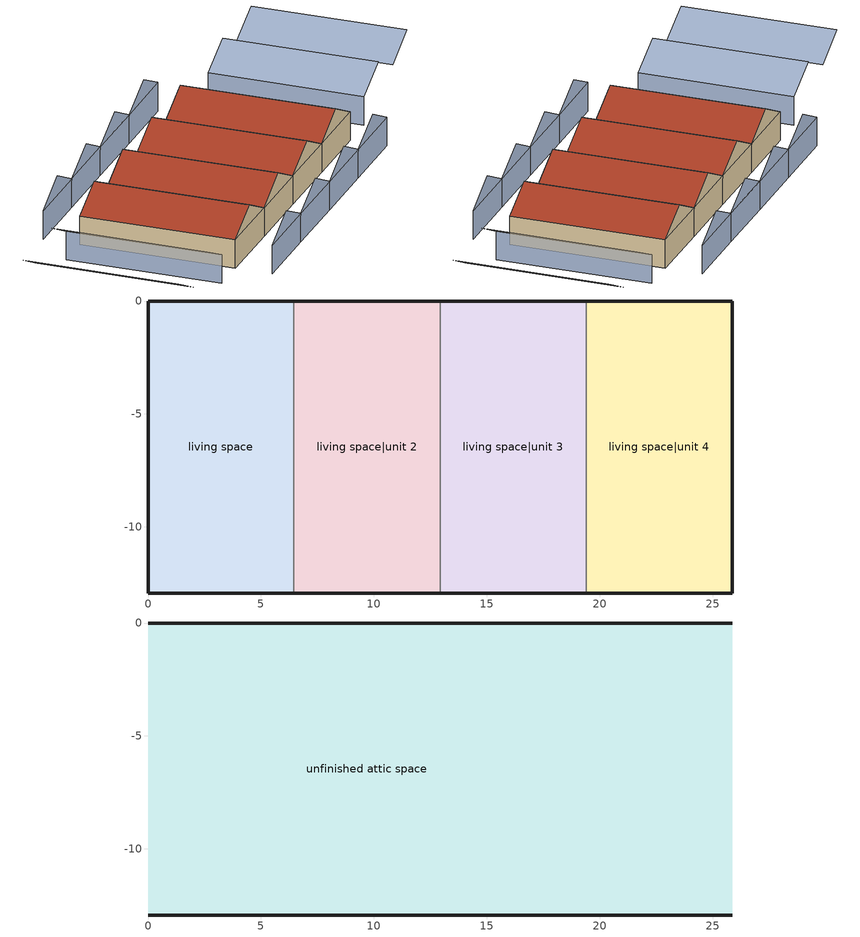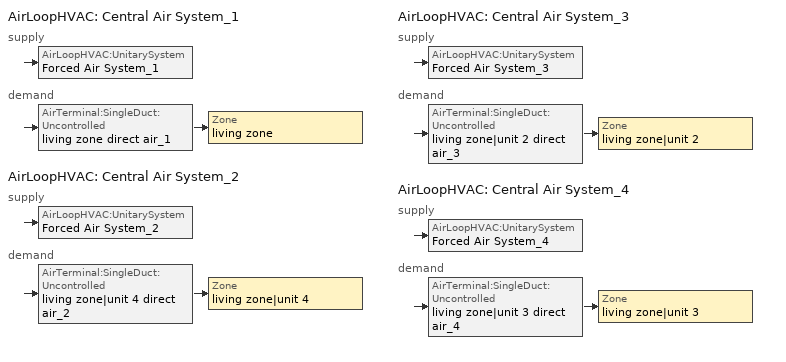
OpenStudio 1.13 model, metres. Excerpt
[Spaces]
living space
 floor ground (Slab): 0,-12.93 0,0 6.47,0 6.47,-12.93 z0
 wall outside (ExtInsFinWall): 6.47,0 0,0 0,-12.93 6.47,-12.93 z0:2.44
 wall to living space|unit 2 (FinUninsFinWall 1): 6.47,-12.93 6.47,0 z0:2.44
living space|unit 2
 floor ground (Slab): 6.47,-12.93 6.47,0 12.93,0 12.93,-12.93 z0
 wall outside (ExtInsFinWall): 12.93,0 6.47,0 / 6.47,-12.93 12.93,-12.93 z0:2.44
 wall to living space|unit 3 (FinUninsFinWall 1): 12.93,-12.93 12.93,0 z0:2.44
living space|unit 3
 floor ground (Slab): 12.93,-12.93 12.93,0 19.4,0 19.4,-12.93 z0
 wall outside (ExtInsFinWall): 19.4,0 12.93,0 / 12.93,-12.93 19.4,-12.93 z0:2.44
 wall to living space|unit 4 (FinUninsFinWall 1): 19.4,-12.93 19.4,0 z0:2.44
living space|unit 4
 floor ground (Slab): 19.4,-12.93 19.4,0 25.86,0 25.86,-12.93 z0
 wall outside (ExtInsFinWall): 19.4,-12.93 25.86,-12.93 25.86,0 19.4,0 z0:2.44
unfinished attic space
 floor to living space (FinInsUnfinUAFloor): 0,-12.93 0,0 6.47,0 6.47,-12.93 z2.44
 floor to living space|unit 2 (FinInsUnfinUAFloor): 6.47,-12.93 6.47,0 12.93,0 12.93,-12.93 z2.44
 floor to living space|unit 3 (FinInsUnfinUAFloor): 12.93,-12.93 12.93,0 19.4,0 19.4,-12.93 z2.44
 floor to living space|unit 4 (FinInsUnfinUAFloor): 19.4,-12.93 19.4,0 25.86,0 25.86,-12.93 z2.44
 wall outside (ExtUninsUnfinWall): 3.23,-12.93,4.05 0,-12.93,2.44 6.47,-12.93,2.44; 3.23,0,4.05 6.47,0,2.44 0,0,2.44; 9.7,-12.93,4.05 6.47,-12.93,2.44 12.93,-12.93,2.44; 9.7,0,4.05 12.93,0,2.44 6.47,0,2.44; 16.16,-12.93,4.05 12.93,-12.93,2.44 19.4,-12.93,2.44; 16.16,0,4.05 19.4,0,2.44 12.93,0,2.44; 22.63,-12.93,4.05 19.4,-12.93,2.44 25.86,-12.93,2.44; 22.63,0,4.05 25.86,0,2.44 19.4,0,2.44
 roof outside (UnfinInsExtRoof): 3.23,0,4.05 0,0,2.44 0,-12.93,2.44 3.23,-12.93,4.05; 3.23,-12.93,4.05 6.47,-12.93,2.44 6.47,0,2.44 3.23,0,4.05; 9.7,0,4.05 6.47,0,2.44 6.47,-12.93,2.44 9.7,-12.93,4.05; 9.7,-12.93,4.05 12.93,-12.93,2.44 12.93,0,2.44 9.7,0,4.05; 16.16,0,4.05 12.93,0,2.44 12.93,-12.93,2.44 16.16,-12.93,4.05; 16.16,-12.93,4.05 19.4,-12.93,2.44 19.4,0,2.44 16.16,0,4.05; 22.63,0,4.05 19.4,0,2.44 19.4,-12.93,2.44 22.63,-12.93,4.05; 22.63,-12.93,4.05 25.86,-12.93,2.44 25.86,0,2.44 22.63,0,4.05
shading: -3.05,-12.93 -3.05,0 / 25.86,-15.98 19.4,-15.98 / 19.4,-15.98 12.93,-15.98 / 12.93,-15.98 6.47,-15.98 / 28.91,0 28.91,-12.93 / 0,3.05 6.47,3.05 / 6.47,3.05 12.93,3.05 / 12.93,3.05 19.4,3.05 / 19.4,3.05 25.86,3.05 / 6.47,-15.98 0,-15.98 z0:2.44; -6.28,-12.93,4.05 -3.05,-12.93,2.44 -3.05,0,2.44 -6.28,0,4.05; -12.75,-12.93,4.05 -9.51,-12.93,2.44 -9.51,0,2.44 -12.75,0,4.05; 32.14,0,4.05 28.91,0,2.44 28.91,-12.93,2.44 32.14,-12.93,4.05; 38.61,0,4.05 35.38,0,2.44 35.38,-12.93,2.44 38.61,-12.93,4.05; 22.63,3.05,4.05 19.4,3.05,2.44 25.86,3.05,2.44; 3.23,3.05,4.05 0,3.05,2.44 6.47,3.05,2.44; 9.7,3.05,4.05 6.47,3.05,2.44 12.93,3.05,2.44; 16.16,3.05,4.05 12.93,3.05,2.44 19.4,3.05,2.44; 16.16,-15.98,4.05 19.4,-15.98,2.44 12.93,-15.98,2.44; 22.63,-15.98,4.05 25.86,-15.98,2.44 19.4,-15.98,2.44; 3.23,-15.98,4.05 6.47,-15.98,2.44 0,-15.98,2.44; 9.7,-15.98,4.05 12.93,-15.98,2.44 6.47,-15.98,2.44
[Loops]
AirLoopHVAC 'Central Air System_1'
 supply: AirLoopHVAC:UnitarySystem 'Forced Air System_1'
 demand: AirTerminal:SingleDuct:Uncontrolled 'living zone direct air_1' > Zone 'living zone'
AirLoopHVAC 'Central Air System_2'
 supply: AirLoopHVAC:UnitarySystem 'Forced Air System_2'
 demand: AirTerminal:SingleDuct:Uncontrolled 'living zone|unit 4 direct air_2' > Zone 'living zone|unit 4'
AirLoopHVAC 'Central Air System_3'
 supply: AirLoopHVAC:UnitarySystem 'Forced Air System_3'
 demand: AirTerminal:SingleDuct:Uncontrolled 'living zone|unit 2 direct air_3' > Zone 'living zone|unit 2'
AirLoopHVAC 'Central Air System_4'
 supply: AirLoopHVAC:UnitarySystem 'Forced Air System_4'
 demand: AirTerminal:SingleDuct:Uncontrolled 'living zone|unit 3 direct air_4' > Zone 'living zone|unit 3'
[Building]
Building: Standards Number of Stories=1; Standards Number of Above Ground Stories=1; Standards Building Type=SingleFamilyAttached; Standards Number of Living Units=4
[Site]
Denver Intl Ap_CO_USA: Latitude {deg}=39.83; Longitude {deg}=-104.65; Time Zone {hr}=-7; Elevation {m}=1650
[ClimateZones]
Climate Zone Institution Name 2=Building America; Climate Zone Document Year 2=0; Climate Zone Value 2=Cold
[SizingPeriod:DesignDay] Barometric Pressure {Pa}=83011; Sky Clearness=0; Rain Indicator=0; Snow Indicator=0; Day of Month=21; Daylight Saving Time Indicator=0; Humidity Indicating Type=Wetbulb; Dry-Bulb Temperature Range Modifier Type=DefaultMultipliers
Name | Maximum Dry-Bulb Temperature {C} | Daily Dry-Bulb Temperature Range {deltaC} | Humidity Indicating Conditions at Maximum Dry-Bulb | Wind Speed {m/s} | Wind Direction {deg} | Month | Day Type | Solar Model Indicator | ASHRAE Taub | ASHRAE Taud
Denver Intl Ap Ann Htg 99% Condns DB | -14 | 0 | -14 | 3.3 | 160 | 12 | WinterDesignDay | ASHRAEClearSky
Denver Intl Ap Ann Clg 1% Condns DB=>MWB | 33.2 | 15.2 | 15.6 | 4.2 | 80 | 7 | SummerDesignDay | ASHRAETau | 0.424 | 2.012
Denver Intl Ap Ann Clg 1% Condns WB=>MDB | 27 | 15.2 | 17.6 | 4.2 | 80 | 7 | SummerDesignDay | ASHRAETau | 0.424 | 2.012
[Site:WaterMainsTemperature]
Calculation Method=Correlation; Annual Average Outdoor Air Temperature {C}=10.8753; Maximum Difference In Monthly Average Outdoor Air Temperatures {deltaC}=23.1524
[Site:GroundTemperature:BuildingSurface]
6.71221, 4.9416, 4.79814, 5.63626, 9.00496, 12.3608, 15.2732, 17.1228, 17.2883, 15.7979, 12.9685, 9.71588
[Site:GroundTemperature:Deep]
10.8753, 10.8753, 10.8753, 10.8753, 10.8753, 10.8753, 10.8753, 10.8753, 10.8753, 10.8753, 10.8753, 10.8753
[Material] Roughness=Rough
Name | Thickness {m} | Conductivity {W/m-K} | Density {kg/m3} | Specific Heat {J/kg-K}
UAAdditionalCeilingIns | 0.12827 | 0.0411049 | 16.0185 | 1046.7
UATrussandIns | 0.0889 | 0.0436607 | 50.7785 | 1165.04
UARoofIns | 0.18415 | 8.02275 | 37.0013 | 1207.82
SlabMass | 0.1016 | 1.31247 | 2242.58 | 837.36
Soil-12in | 0.3048 | 1.73073 | 1842.12 | 418.68
Mat-Fic-Slab | 0.0254 | 0.0111885 | 40.0462 | 1214.172
ExtStudAndAirWall | 0.0889 | 0.393681 | 83.0261 | 1211.62
ResExtWallSheathing | 0.0127 | 0.11544 | 512.591 | 1214.172
IntStudAndAirWall | 0.0889 | 0.4425 | 83.0261 | 1211.62
StudAndCavity | 0.0889 | 0.0542365 | 162.387 | 1178.86
[Construction]
FinInsUnfinUAFloor: UATrussandIns, UAAdditionalCeilingIns
UnfinInsExtRoof: UARoofIns
Slab: Mat-Fic-Slab, Soil-12in, SlabMass
ExtUninsUnfinWall: ResExtWallSheathing, ExtStudAndAirWall
FinUninsFinWall 1: IntStudAndAirWall
ExtInsFinWall: StudAndCavity
[ThermalZone] Use Ideal Air Loads=No
Name | Thermostat
living zone | living zone temperature setpoint
living zone|unit 2 | living zone|unit 2 temperature setpoint
living zone|unit 3 | living zone|unit 3 temperature setpoint
living zone|unit 4 | living zone|unit 4 temperature setpoint
unfinished attic zone
[Sizing:Zone] Zone Cooling Design Supply Air Temperature Input Method=SupplyAirTemperature; Zone Cooling Design Supply Air Temperature {C}=14; Zone Cooling Design Supply Air Temperature Difference {deltaC}=11.11; Zone Heating Design Supply Air Temperature Input Method=SupplyAirTemperature; Zone Heating Design Supply Air Temperature {C}=40; Zone Heating Design Supply Air Temperature Difference {deltaC}=11.11; Zone Cooling Design Supply Air Humidity Ratio {kg-H2O/kg-air}=0.0085; Zone Heating Design Supply Air Humidity Ratio {kg-H2O/kg-air}=0.008; Cooling Design Air Flow Method=DesignDay; Heating Design Air Flow Method=DesignDay; Account for Dedicated Outdoor Air System=No; Dedicated Outdoor Air System Control Strategy=NeutralSupplyAir; Dedicated Outdoor Air Low Setpoint Temperature for Design {C}=autosize; Dedicated Outdoor Air High Setpoint Temperature for Design {C}=autosize
living zone; living zone|unit 2; living zone|unit 3; living zone|unit 4; unfinished attic zone
[Zone equipment]
living zone: living zone direct air_1
living zone|unit 2: living zone|unit 2 direct air_3
living zone|unit 3: living zone|unit 3 direct air_4
living zone|unit 4: living zone|unit 4 direct air_2
[Space]
Name | Thermal Zone | Building Unit
living space | living zone | unit 1
living space|unit 2 | living zone|unit 2 | unit 2
living space|unit 3 | living zone|unit 3 | unit 3
living space|unit 4 | living zone|unit 4 | unit 4
unfinished attic space | unfinished attic zone
[BuildingUnit] Building Unit Type=Residential; Building Unit Feature Name 1=NumberOfBedrooms; Building Unit Feature Data Type 1=Integer; Building Unit Feature Value 1=3; Building Unit Feature Name 2=NumberOfBathrooms; Building Unit Feature Data Type 2=Double; Building Unit Feature Value 2=2; Building Unit Feature Name 3=UnitNumber; Building Unit Feature Data Type 3=Integer
Name | Building Unit Feature Value 3
unit 1 | 1
unit 2 | 3
unit 3 | 4
unit 4 | 2
[Coil:Heating:Gas] Availability Schedule=residential heating season; Gas Burner Efficiency=0.78; Nominal Capacity {W}=AutoSize; Parasitic Electric Load {W}=0; Parasitic Gas Load {W}=0; Fuel Type=NaturalGas
Furnace Heating Coil_1; Furnace Heating Coil_2; Furnace Heating Coil_3; Furnace Heating Coil_4
[Coil:Cooling:DX:SingleSpeed] Availability Schedule=residential cooling season; Rated Total Cooling Capacity {W}=autosize; Rated Sensible Heat Ratio=autosize; Rated COP {W/W}=3.95054; Rated Air Flow Rate {m3/s}=autosize; Rated Evaporator Fan Power Per Volume Flow Rate {W/(m3/s)}=773.391; Nominal Time for Condensate Removal to Begin {s}=1000; Ratio of Initial Moisture Evaporation Rate and Steady State Latent Capacity=1.5; Maximum Cycling Rate {cycles/hr}=3; Latent Capacity Time Constant {s}=45; Condenser Type=AirCooled; Evaporative Condenser Effectiveness=0; Evaporative Condenser Air Flow Rate {m3/s}=Autosize; Evaporative Condenser Pump Rated Power Consumption {W}=Autosize; Crankcase Heater Capacity {W}=0; Maximum Outdoor Dry-Bulb Temperature for Crankcase Heater Operation {C}=12.7778; Basin Heater Capacity {W/K}=0; Basin Heater Setpoint Temperature {C}=10
Name | Total Cooling Capacity Function of Temperature Curve | Total Cooling Capacity Function of Flow Fraction Curve | Energy Input Ratio Function of Temperature Curve | Energy Input Ratio Function of Flow Fraction Curve | Part Load Fraction Correlation Curve
DX Cooling Coil_1 | Cool-Cap-fT | Cool-CAP-fFF | Cool-EIR-fT | Cool-EIR-fFF | Cool-PLF-fPLR
DX Cooling Coil_2 | Cool-Cap-fT 1 | Cool-CAP-fFF 1 | Cool-EIR-fT 1 | Cool-EIR-fFF 1 | Cool-PLF-fPLR 1
DX Cooling Coil_3 | Cool-Cap-fT 2 | Cool-CAP-fFF 2 | Cool-EIR-fT 2 | Cool-EIR-fFF 2 | Cool-PLF-fPLR 2
DX Cooling Coil_4 | Cool-Cap-fT 3 | Cool-CAP-fFF 3 | Cool-EIR-fT 3 | Cool-EIR-fFF 3 | Cool-PLF-fPLR 3
[Fan:OnOff] Fan Efficiency=0.117562; Pressure Rise {Pa}=124.55; Maximum Flow Rate {m3/s}=autosize; Motor Efficiency=1; Motor In Airstream Fraction=1
Name | Fan Power Ratio Function of Speed Ratio Curve | Fan Efficiency Ratio Function of Speed Ratio Curve | Availability Schedule
Supply Fan_1 | Fan On Off Power Curve 4 | Fan On Off Efficiency Curve 4
Supply Fan_2 | Fan On Off Power Curve 5 | Fan On Off Efficiency Curve 5
Supply Fan_3 | Fan On Off Power Curve 6 | Fan On Off Efficiency Curve 6
Supply Fan_4 | Fan On Off Power Curve 7 | Fan On Off Efficiency Curve 7 | SupplyFanAvailability_4
[AirLoopHVAC:UnitarySystem] Control Type=Load; Dehumidification Control Type=None; Availability Schedule=Always On Discrete; Fan Placement=BlowThrough; DX Heating Coil Sizing Ratio=1; Use DOAS DX Cooling Coil=No; DOAS DX Cooling Coil Leaving Minimum Air Temperature {C}=2; Latent Load Control=SensibleOnlyLoadControl; Supply Air Flow Rate During Cooling Operation {m3/s}=autosize; Supply Air Flow Rate During Heating Operation {m3/s}=autosize; Supply Air Flow Rate When No Cooling or Heating is Required {m3/s}=0; Maximum Supply Air Temperature {C}=48.8889; Maximum Outdoor Dry-Bulb Temperature for Supplemental Heater Operation {C}=21; Maximum Cycling Rate {cycles/hr}=2.5; Heat Pump Time Constant {s}=60; Fraction of On-Cycle Power Use=0.01; Heat Pump Fan Delay Time {s}=60; Ancilliary On-Cycle Electric Power {W}=0; Ancilliary Off-Cycle Electric Power {W}=0
Name | Controlling Zone or Thermostat Location | Supply Fan | Supply Air Fan Operating Mode Schedule | Heating Coil | Cooling Coil
Forced Air System_1 | living zone | Supply Fan_1 | SupplyFanOperation_1 | Furnace Heating Coil_1 | DX Cooling Coil_1
Forced Air System_2 | living zone|unit 4 | Supply Fan_2 | SupplyFanOperation_2 | Furnace Heating Coil_2 | DX Cooling Coil_2
Forced Air System_3 | living zone|unit 2 | Supply Fan_3 | SupplyFanOperation_3 | Furnace Heating Coil_3 | DX Cooling Coil_3
Forced Air System_4 | living zone|unit 3 | Supply Fan_4 | SupplyFanOperation_4 | Furnace Heating Coil_4 | DX Cooling Coil_4
[AirLoopHVAC] Availability Schedule=Always On Discrete; Design Supply Air Flow Rate {m3/s}=AutoSize
Central Air System_1; Central Air System_2; Central Air System_3; Central Air System_4
[Sizing:System] Type of Load to Size On=Sensible; Design Outdoor Air Flow Rate {m3/s}=Autosize; Minimum System Air Flow Ratio=0.3; Preheat Design Temperature {C}=7; Preheat Design Humidity Ratio {kg-H2O/kg-Air}=0.008; Precool Design Temperature {C}=12.8; Precool Design Humidity Ratio {kg-H2O/kg-Air}=0.008; Central Cooling Design Supply Air Temperature {C}=12.8; Central Heating Design Supply Air Temperature {C}=16.7; Sizing Option=NonCoincident; 100% Outdoor Air in Cooling=Yes; 100% Outdoor Air in Heating=Yes; Central Cooling Design Supply Air Humidity Ratio {kg-H2O/kg-Air}=0.0085; Central Heating Design Supply Air Humidity Ratio {kg-H2O/kg-Air}=0.008; Cooling Design Air Flow Method=DesignDay; Cooling Design Air Flow Rate {m3/s}=0; Heating Design Air Flow Method=DesignDay; Heating Design Air Flow Rate {m3/s}=0; System Outdoor Air Method=ZoneSum; Zone Maximum Outdoor Air Fraction=1; Cooling Supply Air Flow Rate Per Floor Area {m3/s-m2}=0.00996765; Cooling Fraction of Autosized Cooling Supply Air Flow Rate=1; Cooling Supply Air Flow Rate Per Unit Cooling Capacity {m3/s-W}=3.94755e-05; Heating Supply Air Flow Rate Per Floor Area {m3/s-m2}=0.00996765; Heating Fraction of Autosized Heating Supply Air Flow Rate=1; Heating Fraction of Autosized Cooling Supply Air Flow Rate=1; Heating Supply Air Flow Rate Per Unit Heating Capacity {m3/s-W}=3.15882e-05; Cooling Design Capacity Method=CoolingDesignCapacity; Cooling Design Capacity {W}=autosize; Cooling Design Capacity Per Floor Area {W/m2}=234.7; Fraction of Autosized Cooling Design Capacity=1; Heating Design Capacity Method=HeatingDesignCapacity; Heating Design Capacity {W}=autosize; Heating Design Capacity Per Floor Area {W/m2}=157; Fraction of Autosized Heating Design Capacity=1; Central Cooling Capacity Control Method=OnOff
Central Air System_1; Central Air System_2; Central Air System_3; Central Air System_4
[AirTerminal:SingleDuct:Uncontrolled] Availability Schedule=Always On Discrete; Maximum Air Flow Rate {m3/s}=AutoSize
living zone direct air_1; living zone|unit 4 direct air_2; living zone|unit 2 direct air_3; living zone|unit 3 direct air_4
[ThermostatSetpoint:DualSetpoint]
Name | Heating Setpoint Temperature Schedule | Cooling Setpoint Temperature Schedule
living zone|unit 3 temperature setpoint | residential heating setpoint | residential cooling setpoint
living zone|unit 2 temperature setpoint | residential heating setpoint 4 | residential cooling setpoint 4
living zone temperature setpoint | residential heating setpoint 5 | residential cooling setpoint 5
living zone|unit 4 temperature setpoint | residential heating setpoint 6 | residential cooling setpoint 6
[Schedule:Constant]
Name | Value
Always On Discrete; SupplyFanAvailability_4 | 1
SupplyFanOperation_1; SupplyFanOperation_2; SupplyFanOperation_3; SupplyFanOperation_4 | 0
[Curve:Exponent] Coefficient1 Constant=1; Coefficient2 Constant=0; Coefficient3 Constant=0; Minimum Value of x=0; Maximum Value of x=1
Fan On Off Power Curve 4; Fan On Off Power Curve 5; Fan On Off Power Curve 6; Fan On Off Power Curve 7
[Curve:Cubic] Coefficient1 Constant=1; Coefficient2 x=0; Coefficient3 x**2=0; Coefficient4 x**3=0; Minimum Value of x=0; Maximum Value of x=1
Fan On Off Efficiency Curve 4; Fan On Off Efficiency Curve 5; Fan On Off Efficiency Curve 6; Fan On Off Efficiency Curve 7
[Curve:Biquadratic] Minimum Value of x=13.88; Maximum Value of x=23.88; Minimum Value of y=18.33; Maximum Value of y=51.66
Name | Coefficient1 Constant | Coefficient2 x | Coefficient3 x**2 | Coefficient4 y | Coefficient5 y**2 | Coefficient6 x*y
Cool-Cap-fT; Cool-Cap-fT 1; Cool-Cap-fT 2; Cool-Cap-fT 3 | 1.5509 | -0.0750501 | 0.00309714 | 0.00240111 | -5.0544e-05 | -0.000427281
Cool-EIR-fT; Cool-EIR-fT 1; Cool-EIR-fT 2; Cool-EIR-fT 3 | -0.304283 | 0.118048 | -0.00342467 | -0.00626191 | 0.000695427 | -0.000469975
[Curve:Quadratic] Minimum Value of x=0
Name | Coefficient1 Constant | Coefficient2 x | Coefficient3 x**2 | Maximum Value of x | Minimum Curve Output | Maximum Curve Output
Cool-PLF-fPLR; Cool-PLF-fPLR 1; Cool-PLF-fPLR 2; Cool-PLF-fPLR 3 | 0.93 | 0.07 | 0 | 1 | 0.7 | 1
Cool-CAP-fFF; Cool-CAP-fFF 1; Cool-CAP-fFF 2; Cool-CAP-fFF 3 | 0.718605 | 0.4101 | -0.128705 | 2 | 0 | 2
Cool-EIR-fFF; Cool-EIR-fFF 1; Cool-EIR-fFF 2; Cool-EIR-fFF 3 | 1.323 | -0.477711 | 0.154712 | 2 | 0 | 2
[Schedule:Ruleset]
Name | Default Day Schedule | Summer Design Day Schedule | Winter Design Day Schedule
residential heating season | Schedule Day 1 | residential heating season summer 1 | residential heating season winter 1
residential cooling season | Schedule Day 10 | residential cooling season summer 1 | residential cooling season winter 1
residential heating setpoint | Schedule Day 2 | residential heating setpoint summer 8 | residential heating setpoint winter 8
residential cooling setpoint | Schedule Day 3 | residential cooling setpoint summer 8 | residential cooling setpoint winter 8
residential heating setpoint 4 | Schedule Day 4 | residential heating setpoint summer 10 | residential heating setpoint winter 10
residential cooling setpoint 4 | Schedule Day 5 | residential cooling setpoint summer 10 | residential cooling setpoint winter 10
residential heating setpoint 5 | Schedule Day 6 | residential heating setpoint summer 12 | residential heating setpoint winter 12
residential cooling setpoint 5 | Schedule Day 7 | residential cooling setpoint summer 12 | residential cooling setpoint winter 12
residential heating setpoint 6 | Schedule Day 8 | residential heating setpoint summer 14 | residential heating setpoint winter 14
residential cooling setpoint 6 | Schedule Day 9 | residential cooling setpoint summer 14 | residential cooling setpoint winter 14
[Schedule:Day]
Schedule Day 1; Schedule Day 10; Schedule Day 2; Schedule Day 3; Schedule Day 4; Schedule Day 5; Schedule Day 6; Schedule Day 7; Schedule Day 8; Schedule Day 9: 24, 0, 0
residential heating season allday1; residential heating season allday2; residential heating season allday3; residential heating season allday4; residential heating season allday5; residential heating season allday6; residential heating season allday10; residential heating season allday11; residential heating season allday12; residential heating season summer 1; residential heating season winter 1; residential cooling season allday5; residential cooling season allday6; residential cooling season allday7; residential cooling season allday8; residential cooling season allday9; residential cooling season allday10; residential cooling season summer 1: 1, 0, 1, 2, 0, 1, 3, 0, 1, 4, 0, 1, 5, 0, 1, 6, 0, 1, 7, 0, 1, 8, 0, 1, 9, 0, 1, 10, 0, 1, 11, 0, 1, 12, 0, 1, 13, 0, 1, 14, 0, 1, 15, 0, 1, 16, 0, 1, 17, 0, 1, 18, 0, 1, 19, 0, 1, 20, 0, 1, 21, 0, 1, 22, 0, 1, 23, 0, 1, 24, 0, 1
residential heating season allday7; residential heating season allday8; residential heating season allday9; residential cooling season allday1; residential cooling season allday2; residential cooling season allday3; residential cooling season allday4; residential cooling season allday11; residential cooling season allday12; residential cooling season winter 1: 1, 0, 0, 2, 0, 0, 3, 0, 0, 4, 0, 0, 5, 0, 0, 6, 0, 0, 7, 0, 0, 8, 0, 0, 9, 0, 0, 10, 0, 0, 11, 0, 0, 12, 0, 0, 13, 0, 0, 14, 0, 0, 15, 0, 0, 16, 0, 0, 17, 0, 0, 18, 0, 0, 19, 0, 0, 20, 0, 0, 21, 0, 0, 22, 0, 0, 23, 0, 0, 24, 0, 0
residential heating setpoint allday1; residential heating setpoint allday2; residential heating setpoint allday3; residential heating setpoint allday4; residential heating setpoint allday5; residential heating setpoint allday6; residential heating setpoint allday10; residential heating setpoint allday11; residential heating setpoint allday12; residential heating setpoint summer 8; residential heating setpoint winter 8; residential heating setpoint allday1 4; residential heating setpoint allday2 4; residential heating setpoint allday3 4; residential heating setpoint allday4 4; residential heating setpoint allday5 4; residential heating setpoint allday6 4; residential heating setpoint allday10 4; residential heating setpoint allday11 4; residential heating setpoint allday12 4; residential heating setpoint summer 10; residential heating setpoint winter 10; residential heating setpoint allday1 5; residential heating setpoint allday2 5; residential heating setpoint allday3 5; residential heating setpoint allday4 5; residential heating setpoint allday5 5; residential heating setpoint allday6 5; residential heating setpoint allday10 5; residential heating setpoint allday11 5; residential heating setpoint allday12 5; residential heating setpoint summer 12; residential heating setpoint winter 12; residential heating setpoint allday1 6; residential heating setpoint allday2 6; residential heating setpoint allday3 6; residential heating setpoint allday4 6; residential heating setpoint allday5 6; residential heating setpoint allday6 6; residential heating setpoint allday10 6; residential heating setpoint allday11 6; residential heating setpoint allday12 6; residential heating setpoint summer 14; residential heating setpoint winter 14: 1, 0, 21.6667, 2, 0, 21.6667, 3, 0, 21.6667, 4, 0, 21.6667, 5, 0, 21.6667, 6, 0, 21.6667, 7, 0, 21.6667, 8, 0, 21.6667, 9, 0, 21.6667, 10, 0, 21.6667, 11, 0, 21.6667, 12, 0, 21.6667, 13, 0, 21.6667, 14, 0, 21.6667, 15, 0, 21.6667, 16, 0, 21.6667, 17, 0, 21.6667, 18, 0, 21.6667, 19, 0, 21.6667, 20, 0, 21.6667, 21, 0, 21.6667, 22, 0, 21.6667, 23, 0, 21.6667, 24, 0, 21.6667
residential heating setpoint allday7; residential heating setpoint allday8; residential heating setpoint allday9; residential heating setpoint allday7 4; residential heating setpoint allday8 4; residential heating setpoint allday9 4; residential heating setpoint allday7 5; residential heating setpoint allday8 5; residential heating setpoint allday9 5; residential heating setpoint allday7 6; residential heating setpoint allday8 6; residential heating setpoint allday9 6: 1, 0, -10000, 2, 0, -10000, 3, 0, -10000, 4, 0, -10000, 5, 0, -10000, 6, 0, -10000, 7, 0, -10000, 8, 0, -10000, 9, 0, -10000, 10, 0, -10000, 11, 0, -10000, 12, 0, -10000, 13, 0, -10000, 14, 0, -10000, 15, 0, -10000, 16, 0, -10000, 17, 0, -10000, 18, 0, -10000, 19, 0, -10000, 20, 0, -10000, 21, 0, -10000, 22, 0, -10000, 23, 0, -10000, 24, 0, -10000
residential cooling setpoint allday1; residential cooling setpoint allday2; residential cooling setpoint allday3; residential cooling setpoint allday4; residential cooling setpoint allday11; residential cooling setpoint allday12; residential cooling setpoint winter 8; residential cooling setpoint allday1 4; residential cooling setpoint allday2 4; residential cooling setpoint allday3 4; residential cooling setpoint allday4 4; residential cooling setpoint allday11 4; residential cooling setpoint allday12 4; residential cooling setpoint winter 10; residential cooling setpoint allday1 5; residential cooling setpoint allday2 5; residential cooling setpoint allday3 5; residential cooling setpoint allday4 5; residential cooling setpoint allday11 5; residential cooling setpoint allday12 5; residential cooling setpoint winter 12; residential cooling setpoint allday1 6; residential cooling setpoint allday2 6; residential cooling setpoint allday3 6; residential cooling setpoint allday4 6; residential cooling setpoint allday11 6; residential cooling setpoint allday12 6; residential cooling setpoint winter 14: 1, 0, 10000, 2, 0, 10000, 3, 0, 10000, 4, 0, 10000, 5, 0, 10000, 6, 0, 10000, 7, 0, 10000, 8, 0, 10000, 9, 0, 10000, 10, 0, 10000, 11, 0, 10000, 12, 0, 10000, 13, 0, 10000, 14, 0, 10000, 15, 0, 10000, 16, 0, 10000, 17, 0, 10000, 18, 0, 10000, 19, 0, 10000, 20, 0, 10000, 21, 0, 10000, 22, 0, 10000, 23, 0, 10000, 24, 0, 10000
residential cooling setpoint allday5; residential cooling setpoint allday6; residential cooling setpoint allday7; residential cooling setpoint allday8; residential cooling setpoint allday9; residential cooling setpoint allday10; residential cooling setpoint summer 8; residential cooling setpoint allday5 4; residential cooling setpoint allday6 4; residential cooling setpoint allday7 4; residential cooling setpoint allday8 4; residential cooling setpoint allday9 4; residential cooling setpoint allday10 4; residential cooling setpoint summer 10; residential cooling setpoint allday5 5; residential cooling setpoint allday6 5; residential cooling setpoint allday7 5; residential cooling setpoint allday8 5; residential cooling setpoint allday9 5; residential cooling setpoint allday10 5; residential cooling setpoint summer 12; residential cooling setpoint allday5 6; residential cooling setpoint allday6 6; residential cooling setpoint allday7 6; residential cooling setpoint allday8 6; residential cooling setpoint allday9 6; residential cooling setpoint allday10 6; residential cooling setpoint summer 14: 1, 0, 24.4444, 2, 0, 24.4444, 3, 0, 24.4444, 4, 0, 24.4444, 5, 0, 24.4444, 6, 0, 24.4444, 7, 0, 24.4444, 8, 0, 24.4444, 9, 0, 24.4444, 10, 0, 24.4444, 11, 0, 24.4444, 12, 0, 24.4444, 13, 0, 24.4444, 14, 0, 24.4444, 15, 0, 24.4444, 16, 0, 24.4444, 17, 0, 24.4444, 18, 0, 24.4444, 19, 0, 24.4444, 20, 0, 24.4444, 21, 0, 24.4444, 22, 0, 24.4444, 23, 0, 24.4444, 24, 0, 24.4444
[Schedule:Rule] Apply Sunday=Yes; Apply Monday=Yes; Apply Tuesday=Yes; Apply Wednesday=Yes; Apply Thursday=Yes; Apply Friday=Yes; Apply Saturday=Yes; Date Specification Type=DateRange; Start Day=1
Name | Schedule Ruleset | Rule Order | Day Schedule | Start Month | End Month | End Day
residential heating season allday ruleset1 | residential heating season | 11 | residential heating season allday1 | 1 | 1 | 31
residential heating season allday ruleset2 | residential heating season | 10 | residential heating season allday2 | 2 | 2 | 28
residential heating season allday ruleset3 | residential heating season | 9 | residential heating season allday3 | 3 | 3 | 31
residential heating season allday ruleset4 | residential heating season | 8 | residential heating season allday4 | 4 | 4 | 30
residential heating season allday ruleset5 | residential heating season | 7 | residential heating season allday5 | 5 | 5 | 31
residential heating season allday ruleset6 | residential heating season | 6 | residential heating season allday6 | 6 | 6 | 30
residential heating season allday ruleset7 | residential heating season | 5 | residential heating season allday7 | 7 | 7 | 31
residential heating season allday ruleset8 | residential heating season | 4 | residential heating season allday8 | 8 | 8 | 31
residential heating season allday ruleset9 | residential heating season | 3 | residential heating season allday9 | 9 | 9 | 30
residential heating season allday ruleset10 | residential heating season | 2 | residential heating season allday10 | 10 | 10 | 31
residential heating season allday ruleset11 | residential heating season | 1 | residential heating season allday11 | 11 | 11 | 30
residential heating season allday ruleset12 | residential heating season | 0 | residential heating season allday12 | 12 | 12 | 31
residential cooling season allday ruleset1 | residential cooling season | 11 | residential cooling season allday1 | 1 | 1 | 31
residential cooling season allday ruleset2 | residential cooling season | 10 | residential cooling season allday2 | 2 | 2 | 28
residential cooling season allday ruleset3 | residential cooling season | 9 | residential cooling season allday3 | 3 | 3 | 31
residential cooling season allday ruleset4 | residential cooling season | 8 | residential cooling season allday4 | 4 | 4 | 30
residential cooling season allday ruleset5 | residential cooling season | 7 | residential cooling season allday5 | 5 | 5 | 31
residential cooling season allday ruleset6 | residential cooling season | 6 | residential cooling season allday6 | 6 | 6 | 30
residential cooling season allday ruleset7 | residential cooling season | 5 | residential cooling season allday7 | 7 | 7 | 31
residential cooling season allday ruleset8 | residential cooling season | 4 | residential cooling season allday8 | 8 | 8 | 31
residential cooling season allday ruleset9 | residential cooling season | 3 | residential cooling season allday9 | 9 | 9 | 30
residential cooling season allday ruleset10 | residential cooling season | 2 | residential cooling season allday10 | 10 | 10 | 31
residential cooling season allday ruleset11 | residential cooling season | 1 | residential cooling season allday11 | 11 | 11 | 30
residential cooling season allday ruleset12 | residential cooling season | 0 | residential cooling season allday12 | 12 | 12 | 31
residential heating setpoint allday ruleset1 | residential heating setpoint | 11 | residential heating setpoint allday1 | 1 | 1 | 31
residential heating setpoint allday ruleset2 | residential heating setpoint | 10 | residential heating setpoint allday2 | 2 | 2 | 28
residential heating setpoint allday ruleset3 | residential heating setpoint | 9 | residential heating setpoint allday3 | 3 | 3 | 31
residential heating setpoint allday ruleset4 | residential heating setpoint | 8 | residential heating setpoint allday4 | 4 | 4 | 30
residential heating setpoint allday ruleset5 | residential heating setpoint | 7 | residential heating setpoint allday5 | 5 | 5 | 31
residential heating setpoint allday ruleset6 | residential heating setpoint | 6 | residential heating setpoint allday6 | 6 | 6 | 30
residential heating setpoint allday ruleset7 | residential heating setpoint | 5 | residential heating setpoint allday7 | 7 | 7 | 31
residential heating setpoint allday ruleset8 | residential heating setpoint | 4 | residential heating setpoint allday8 | 8 | 8 | 31
residential heating setpoint allday ruleset9 | residential heating setpoint | 3 | residential heating setpoint allday9 | 9 | 9 | 30
residential heating setpoint allday ruleset10 | residential heating setpoint | 2 | residential heating setpoint allday10 | 10 | 10 | 31
residential heating setpoint allday ruleset11 | residential heating setpoint | 1 | residential heating setpoint allday11 | 11 | 11 | 30
residential heating setpoint allday ruleset12 | residential heating setpoint | 0 | residential heating setpoint allday12 | 12 | 12 | 31
residential cooling setpoint allday ruleset1 | residential cooling setpoint | 11 | residential cooling setpoint allday1 | 1 | 1 | 31
residential cooling setpoint allday ruleset2 | residential cooling setpoint | 10 | residential cooling setpoint allday2 | 2 | 2 | 28
residential cooling setpoint allday ruleset3 | residential cooling setpoint | 9 | residential cooling setpoint allday3 | 3 | 3 | 31
residential cooling setpoint allday ruleset4 | residential cooling setpoint | 8 | residential cooling setpoint allday4 | 4 | 4 | 30
residential cooling setpoint allday ruleset5 | residential cooling setpoint | 7 | residential cooling setpoint allday5 | 5 | 5 | 31
residential cooling setpoint allday ruleset6 | residential cooling setpoint | 6 | residential cooling setpoint allday6 | 6 | 6 | 30
residential cooling setpoint allday ruleset7 | residential cooling setpoint | 5 | residential cooling setpoint allday7 | 7 | 7 | 31
residential cooling setpoint allday ruleset8 | residential cooling setpoint | 4 | residential cooling setpoint allday8 | 8 | 8 | 31
residential cooling setpoint allday ruleset9 | residential cooling setpoint | 3 | residential cooling setpoint allday9 | 9 | 9 | 30
residential cooling setpoint allday ruleset10 | residential cooling setpoint | 2 | residential cooling setpoint allday10 | 10 | 10 | 31
residential cooling setpoint allday ruleset11 | residential cooling setpoint | 1 | residential cooling setpoint allday11 | 11 | 11 | 30
residential cooling setpoint allday ruleset12 | residential cooling setpoint | 0 | residential cooling setpoint allday12 | 12 | 12 | 31
residential heating setpoint allday ruleset1 4 | residential heating setpoint 4 | 11 | residential heating setpoint allday1 4 | 1 | 1 | 31
residential heating setpoint allday ruleset2 4 | residential heating setpoint 4 | 10 | residential heating setpoint allday2 4 | 2 | 2 | 28
residential heating setpoint allday ruleset3 4 | residential heating setpoint 4 | 9 | residential heating setpoint allday3 4 | 3 | 3 | 31
residential heating setpoint allday ruleset4 4 | residential heating setpoint 4 | 8 | residential heating setpoint allday4 4 | 4 | 4 | 30
residential heating setpoint allday ruleset5 4 | residential heating setpoint 4 | 7 | residential heating setpoint allday5 4 | 5 | 5 | 31
residential heating setpoint allday ruleset6 4 | residential heating setpoint 4 | 6 | residential heating setpoint allday6 4 | 6 | 6 | 30
residential heating setpoint allday ruleset7 4 | residential heating setpoint 4 | 5 | residential heating setpoint allday7 4 | 7 | 7 | 31
residential heating setpoint allday ruleset8 4 | residential heating setpoint 4 | 4 | residential heating setpoint allday8 4 | 8 | 8 | 31
residential heating setpoint allday ruleset9 4 | residential heating setpoint 4 | 3 | residential heating setpoint allday9 4 | 9 | 9 | 30
residential heating setpoint allday ruleset10 4 | residential heating setpoint 4 | 2 | residential heating setpoint allday10 4 | 10 | 10 | 31
residential heating setpoint allday ruleset11 4 | residential heating setpoint 4 | 1 | residential heating setpoint allday11 4 | 11 | 11 | 30
residential heating setpoint allday ruleset12 4 | residential heating setpoint 4 | 0 | residential heating setpoint allday12 4 | 12 | 12 | 31
residential cooling setpoint allday ruleset1 4 | residential cooling setpoint 4 | 11 | residential cooling setpoint allday1 4 | 1 | 1 | 31
residential cooling setpoint allday ruleset2 4 | residential cooling setpoint 4 | 10 | residential cooling setpoint allday2 4 | 2 | 2 | 28
residential cooling setpoint allday ruleset3 4 | residential cooling setpoint 4 | 9 | residential cooling setpoint allday3 4 | 3 | 3 | 31
residential cooling setpoint allday ruleset4 4 | residential cooling setpoint 4 | 8 | residential cooling setpoint allday4 4 | 4 | 4 | 30
residential cooling setpoint allday ruleset5 4 | residential cooling setpoint 4 | 7 | residential cooling setpoint allday5 4 | 5 | 5 | 31
residential cooling setpoint allday ruleset6 4 | residential cooling setpoint 4 | 6 | residential cooling setpoint allday6 4 | 6 | 6 | 30
residential cooling setpoint allday ruleset7 4 | residential cooling setpoint 4 | 5 | residential cooling setpoint allday7 4 | 7 | 7 | 31
residential cooling setpoint allday ruleset8 4 | residential cooling setpoint 4 | 4 | residential cooling setpoint allday8 4 | 8 | 8 | 31
residential cooling setpoint allday ruleset9 4 | residential cooling setpoint 4 | 3 | residential cooling setpoint allday9 4 | 9 | 9 | 30
residential cooling setpoint allday ruleset10 4 | residential cooling setpoint 4 | 2 | residential cooling setpoint allday10 4 | 10 | 10 | 31
residential cooling setpoint allday ruleset11 4 | residential cooling setpoint 4 | 1 | residential cooling setpoint allday11 4 | 11 | 11 | 30
residential cooling setpoint allday ruleset12 4 | residential cooling setpoint 4 | 0 | residential cooling setpoint allday12 4 | 12 | 12 | 31
residential heating setpoint allday ruleset1 5 | residential heating setpoint 5 | 11 | residential heating setpoint allday1 5 | 1 | 1 | 31
residential heating setpoint allday ruleset2 5 | residential heating setpoint 5 | 10 | residential heating setpoint allday2 5 | 2 | 2 | 28
residential heating setpoint allday ruleset3 5 | residential heating setpoint 5 | 9 | residential heating setpoint allday3 5 | 3 | 3 | 31
residential heating setpoint allday ruleset4 5 | residential heating setpoint 5 | 8 | residential heating setpoint allday4 5 | 4 | 4 | 30
residential heating setpoint allday ruleset5 5 | residential heating setpoint 5 | 7 | residential heating setpoint allday5 5 | 5 | 5 | 31
residential heating setpoint allday ruleset6 5 | residential heating setpoint 5 | 6 | residential heating setpoint allday6 5 | 6 | 6 | 30
residential heating setpoint allday ruleset7 5 | residential heating setpoint 5 | 5 | residential heating setpoint allday7 5 | 7 | 7 | 31
residential heating setpoint allday ruleset8 5 | residential heating setpoint 5 | 4 | residential heating setpoint allday8 5 | 8 | 8 | 31
residential heating setpoint allday ruleset9 5 | residential heating setpoint 5 | 3 | residential heating setpoint allday9 5 | 9 | 9 | 30
residential heating setpoint allday ruleset10 5 | residential heating setpoint 5 | 2 | residential heating setpoint allday10 5 | 10 | 10 | 31
residential heating setpoint allday ruleset11 5 | residential heating setpoint 5 | 1 | residential heating setpoint allday11 5 | 11 | 11 | 30
residential heating setpoint allday ruleset12 5 | residential heating setpoint 5 | 0 | residential heating setpoint allday12 5 | 12 | 12 | 31
residential cooling setpoint allday ruleset1 5 | residential cooling setpoint 5 | 11 | residential cooling setpoint allday1 5 | 1 | 1 | 31
residential cooling setpoint allday ruleset2 5 | residential cooling setpoint 5 | 10 | residential cooling setpoint allday2 5 | 2 | 2 | 28
residential cooling setpoint allday ruleset3 5 | residential cooling setpoint 5 | 9 | residential cooling setpoint allday3 5 | 3 | 3 | 31
residential cooling setpoint allday ruleset4 5 | residential cooling setpoint 5 | 8 | residential cooling setpoint allday4 5 | 4 | 4 | 30
residential cooling setpoint allday ruleset5 5 | residential cooling setpoint 5 | 7 | residential cooling setpoint allday5 5 | 5 | 5 | 31
residential cooling setpoint allday ruleset6 5 | residential cooling setpoint 5 | 6 | residential cooling setpoint allday6 5 | 6 | 6 | 30
residential cooling setpoint allday ruleset7 5 | residential cooling setpoint 5 | 5 | residential cooling setpoint allday7 5 | 7 | 7 | 31
residential cooling setpoint allday ruleset8 5 | residential cooling setpoint 5 | 4 | residential cooling setpoint allday8 5 | 8 | 8 | 31
residential cooling setpoint allday ruleset9 5 | residential cooling setpoint 5 | 3 | residential cooling setpoint allday9 5 | 9 | 9 | 30
residential cooling setpoint allday ruleset10 5 | residential cooling setpoint 5 | 2 | residential cooling setpoint allday10 5 | 10 | 10 | 31
residential cooling setpoint allday ruleset11 5 | residential cooling setpoint 5 | 1 | residential cooling setpoint allday11 5 | 11 | 11 | 30
residential cooling setpoint allday ruleset12 5 | residential cooling setpoint 5 | 0 | residential cooling setpoint allday12 5 | 12 | 12 | 31
residential heating setpoint allday ruleset1 6 | residential heating setpoint 6 | 11 | residential heating setpoint allday1 6 | 1 | 1 | 31
residential heating setpoint allday ruleset2 6 | residential heating setpoint 6 | 10 | residential heating setpoint allday2 6 | 2 | 2 | 28
residential heating setpoint allday ruleset3 6 | residential heating setpoint 6 | 9 | residential heating setpoint allday3 6 | 3 | 3 | 31
residential heating setpoint allday ruleset4 6 | residential heating setpoint 6 | 8 | residential heating setpoint allday4 6 | 4 | 4 | 30
residential heating setpoint allday ruleset5 6 | residential heating setpoint 6 | 7 | residential heating setpoint allday5 6 | 5 | 5 | 31
residential heating setpoint allday ruleset6 6 | residential heating setpoint 6 | 6 | residential heating setpoint allday6 6 | 6 | 6 | 30
residential heating setpoint allday ruleset7 6 | residential heating setpoint 6 | 5 | residential heating setpoint allday7 6 | 7 | 7 | 31
residential heating setpoint allday ruleset8 6 | residential heating setpoint 6 | 4 | residential heating setpoint allday8 6 | 8 | 8 | 31
residential heating setpoint allday ruleset9 6 | residential heating setpoint 6 | 3 | residential heating setpoint allday9 6 | 9 | 9 | 30
residential heating setpoint allday ruleset10 6 | residential heating setpoint 6 | 2 | residential heating setpoint allday10 6 | 10 | 10 | 31
residential heating setpoint allday ruleset11 6 | residential heating setpoint 6 | 1 | residential heating setpoint allday11 6 | 11 | 11 | 30
residential heating setpoint allday ruleset12 6 | residential heating setpoint 6 | 0 | residential heating setpoint allday12 6 | 12 | 12 | 31
residential cooling setpoint allday ruleset1 6 | residential cooling setpoint 6 | 11 | residential cooling setpoint allday1 6 | 1 | 1 | 31
residential cooling setpoint allday ruleset2 6 | residential cooling setpoint 6 | 10 | residential cooling setpoint allday2 6 | 2 | 2 | 28
residential cooling setpoint allday ruleset3 6 | residential cooling setpoint 6 | 9 | residential cooling setpoint allday3 6 | 3 | 3 | 31
residential cooling setpoint allday ruleset4 6 | residential cooling setpoint 6 | 8 | residential cooling setpoint allday4 6 | 4 | 4 | 30
residential cooling setpoint allday ruleset5 6 | residential cooling setpoint 6 | 7 | residential cooling setpoint allday5 6 | 5 | 5 | 31
residential cooling setpoint allday ruleset6 6 | residential cooling setpoint 6 | 6 | residential cooling setpoint allday6 6 | 6 | 6 | 30
residential cooling setpoint allday ruleset7 6 | residential cooling setpoint 6 | 5 | residential cooling setpoint allday7 6 | 7 | 7 | 31
residential cooling setpoint allday ruleset8 6 | residential cooling setpoint 6 | 4 | residential cooling setpoint allday8 6 | 8 | 8 | 31
residential cooling setpoint allday ruleset9 6 | residential cooling setpoint 6 | 3 | residential cooling setpoint allday9 6 | 9 | 9 | 30
residential cooling setpoint allday ruleset10 6 | residential cooling setpoint 6 | 2 | residential cooling setpoint allday10 6 | 10 | 10 | 31
residential cooling setpoint allday ruleset11 6 | residential cooling setpoint 6 | 1 | residential cooling setpoint allday11 6 | 11 | 11 | 30
residential cooling setpoint allday ruleset12 6 | residential cooling setpoint 6 | 0 | residential cooling setpoint allday12 6 | 12 | 12 | 31
